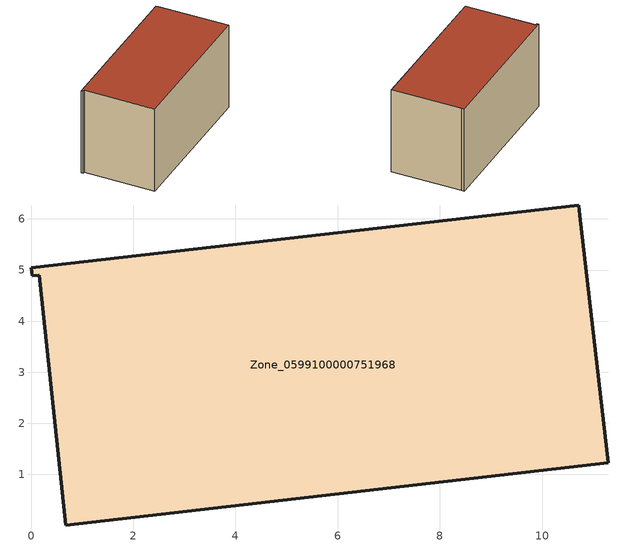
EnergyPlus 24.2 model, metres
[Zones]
Zone_0599100000751968
 floor ground (C_G): 0,5.05 10.72,6.27 10.74,6.08 11.3,1.23 0.68,0.01 0.16,4.9 0.02,4.88 z0
 wall outside (C_F): 10.72,6.27 0,5.05 0.02,4.88 0.16,4.9 0.68,0.01 11.3,1.23 10.74,6.08 10.72,6.27 z0:6.11
 roof outside (C_R): 10.74,6.08 10.72,6.27 0,5.05 0.02,4.88 0.16,4.9 0.68,0.01 11.3,1.23 z6.11
[BUILDING]
Pand.0599100000751968: North Axis=0; Terrain=City; Loads Convergence Tolerance Value=0.04; Temperature Convergence Tolerance Value=0.4; Solar Distribution=FullExterior; Maximum Number of Warmup Days=25; Minimum Number of Warmup Days=1
[Site:Location]
Rotterdam.The.Hague.AP_ZH_NLD Design_Conditions: Latitude=51.96; Longitude=4.45; Time Zone=1; Elevation=-4.5
[SITE:GROUNDTEMPERATURE:BUILDINGSURFACE]
18, 18, 18, 18, 18, 18, 18, 18, 18, 18, 18, 18
[MATERIAL] Thermal Absorptance=0.9; Solar Absorptance=0.7; Visible Absorptance=0.7
Name | Roughness | Thickness | Conductivity | Density | Specific Heat
G.TI.2006-2014 | MediumSmooth | 0.15 | 0.06 | 540 | 1210
F.TI.2006-2014 | Rough | 0.3 | 0.12 | 1920 | 840
R.TI.2006-2014 | MediumRough | 0.2 | 0.08 | 1500 | 1000
[CONSTRUCTION]
C_G: G.TI.2006-2014
C_F: F.TI.2006-2014
C_R: R.TI.2006-2014
[ZONE]
Zone_0599100000751968: Type=1; Multiplier=1; Ceiling Height=Autocalculate; Volume=Autocalculate; Floor Area=autocalculate; Part of Total Floor Area=Yes
[ZONEINFILTRATION:DESIGNFLOWRATE]
Infil_Zone_0599100000751968: Zone or ZoneList or Space or SpaceList=Zone_0599100000751968; Schedule=AlwaysOn; Design Flow Rate Calculation Method=Flow/Area; Flow Rate per Floor Area=0.0015; Constant Term Coefficient=1; Temperature Term Coefficient=0; Velocity Term Coefficient=0; Velocity Squared Term Coefficient=0
[HVACTEMPLATE:ZONE:IDEALLOADSAIRSYSTEM]
Zone_0599100000751968: Maximum Heating Supply Air Temperature=50; Minimum Cooling Supply Air Temperature=13; Maximum Heating Supply Air Humidity Ratio=0.0156; Minimum Cooling Supply Air Humidity Ratio=0.0077; Heating Limit=NoLimit; Cooling Limit=NoLimit; Dehumidification Control Type=ConstantSensibleHeatRatio; Cooling Sensible Heat Ratio=0.7; Dehumidification Setpoint=60; Humidification Control Type=None; Humidification Setpoint=30; Outdoor Air Method=None; Outdoor Air Flow Rate per Person=0.00944; Outdoor Air Flow Rate per Zone Floor Area=0; Outdoor Air Flow Rate per Zone=0; Demand Controlled Ventilation Type=None; Outdoor Air Economizer Type=NoEconomizer; Heat Recovery Type=None; Sensible Heat Recovery Effectiveness=0.7; Latent Heat Recovery Effectiveness=0.65
[ZONECONTROL:THERMOSTAT]
ThermostatControl_Zone_0599100000751968: Zone or ZoneList=Zone_0599100000751968; Control Type Schedule=DualSetpointControlType; Control 1=Thermostat_Zone_0599100000751968; Temperature Difference Between Cutout And Setpoint=0
[THERMOSTATSETPOINT:DUALSETPOINT]
Thermostat_Zone_0599100000751968: Heating Setpoint Temperature Schedule=HeatingSetpoint_Zone_0599100000751968; Cooling Setpoint Temperature Schedule=CoolingSetpoint_Zone_0599100000751968
[SCHEDULE:COMPACT]
HeatingSetpoint_Zone_0599100000751968: Through: 12/31, For: AllDays, Until: 24:00, 21
CoolingSetpoint_Zone_0599100000751968: Through: 12/31, For: AllDays, Until: 24:00, 24
DualSetpointControlType: Through: 12/31, For: AllDays, Until: 24:00, 4
AlwaysOn: Through: 12/31, For: AllDays, Until: 24:00, 1
